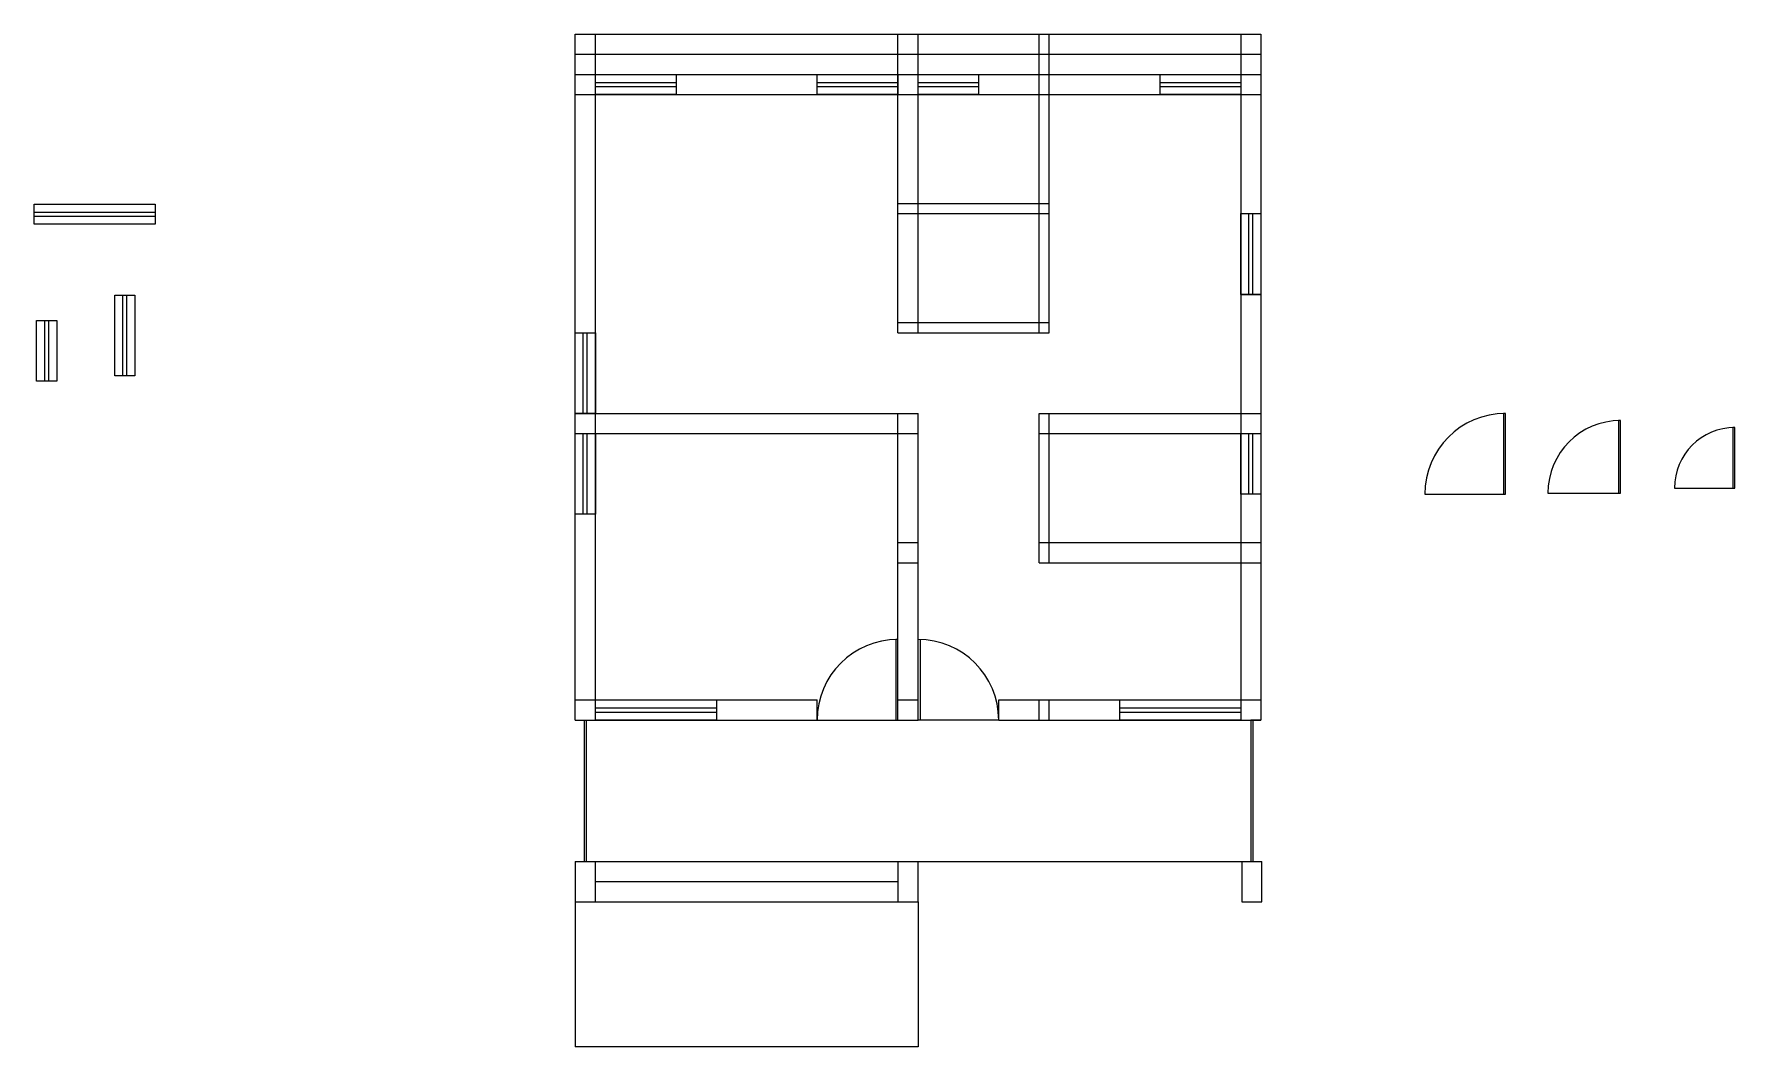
# Model space of a CAD drawing. Header units: feet. Extents: x 1675 to 2518, y 1138 to 1640.
import ezdxf

# ---------------------------------------------------------------- set-up
doc = ezdxf.new("R2010")
doc.units = ezdxf.units.FT
doc.header["$MEASUREMENT"] = 0
for name, color, linetype in [('Door', 210, 'Continuous'), ('Wall', 70, 'Continuous'), ('Window', 130, 'Continuous')]:
    doc.layers.add(name, color=color, linetype=linetype)

msp = doc.modelspace()

# ---------------------------------------------------------------- linework, layer by layer
at = {"layer": 'Door'}
for p, q in [((2404.35, 1452.34), (2403.35, 1452.34)), ((2403.35, 1452.34), (2403.35, 1412.34)), ((2404.35, 1412.34), (2404.35, 1452.34)), ((2461.43, 1448.88), (2460.43, 1448.88)), ((2460.43, 1448.88), (2460.43, 1412.88)), ((2461.43, 1412.88), (2461.43, 1448.88)), ((2518.19, 1445.43), (2517.19, 1445.43)), ((2517.19, 1445.43), (2517.19, 1415.43)), ((2518.19, 1415.43), (2518.19, 1445.43)), ((2364.35, 1412.34), (2404.35, 1412.34)), ((2425.43, 1412.88), (2461.43, 1412.88)), ((2488.19, 1415.43), (2518.19, 1415.43)), ((2103.1, 1340.42), (2102.1, 1340.42)), ((2102.1, 1340.42), (2102.1, 1300.42)), ((2103.1, 1300.42), (2103.1, 1340.42)), ((2113.1, 1300.42), (2113.1, 1340.42)), ((2114.1, 1340.42), (2114.1, 1300.42)), ((2063.1, 1300.42), (2103.1, 1300.42)), ((2153.1, 1300.42), (2113.1, 1300.42))]:
    msp.add_line(p, q, dxfattribs=at)
for centre, radius, start, end in [((2404.35, 1412.34), 40, 90, 180), ((2461.43, 1412.88), 36, 90, 180), ((2518.19, 1415.43), 30, 90, 180), ((2103.1, 1300.42), 40, 90, 180), ((2113.1, 1300.42), 40, 0, 90)]:
    msp.add_arc(centre, radius, start, end, dxfattribs=at)
at = {"layer": 'Wall'}
for p, q in [((1943.1, 1300.42), (1943.1, 1640.42)), ((1943.1, 1640.42), (2283.1, 1640.42)), ((1953.1, 1300.42), (1953.1, 1640.42)), ((2103.1, 1492.42), (2103.1, 1640.42)), ((2113.1, 1492.42), (2113.1, 1640.42)), ((2173.1, 1492.42), (2173.1, 1640.42)), ((2178.1, 1492.42), (2178.1, 1640.42)), ((2273.1, 1640.42), (2273.1, 1300.42)), ((2283.1, 1640.42), (2283.1, 1300.42)), ((1943.1, 1630.42), (2283.1, 1630.42)), ((1943.1, 1620.42), (2283.1, 1620.42)), ((1943.1, 1610.42), (2283.1, 1610.42)), ((2103.1, 1556.42), (2178.1, 1556.42)), ((2103.1, 1551.42), (2178.1, 1551.42)), ((2273.1, 1511.42), (2283.1, 1511.42)), ((2103.1, 1497.42), (2178.1, 1497.42)), ((1943.1, 1492.42), (1953.1, 1492.42)), ((2103.1, 1492.42), (2178.1, 1492.42)), ((1943.1, 1452.42), (2113.1, 1452.42)), ((2103.1, 1310.42), (2103.1, 1452.42)), ((2113.1, 1310.42), (2113.1, 1452.42)), ((2173.1, 1452.42), (2273.1, 1452.42)), ((2173.1, 1378.42), (2173.1, 1452.42)), ((2178.1, 1378.42), (2178.1, 1452.42)), ((2273.1, 1452.42), (2283.1, 1452.42)), ((1943.1, 1442.42), (2113.1, 1442.42)), ((2173.1, 1442.42), (2283.1, 1442.42)), ((2103.1, 1388.42), (2113.1, 1388.42)), ((2173.1, 1388.42), (2283.1, 1388.42)), ((2103.1, 1378.42), (2113.1, 1378.42)), ((2173.1, 1378.42), (2283.1, 1378.42)), ((1943.1, 1310.42), (2063.1, 1310.42)), ((2063.1, 1300.42), (2063.1, 1310.42)), ((2103.1, 1300.42), (2103.1, 1310.42)), ((2103.1, 1310.42), (2113.1, 1310.42)), ((2113.1, 1300.42), (2113.1, 1310.42)), ((2153.1, 1300.42), (2153.1, 1310.42)), ((2153.1, 1310.42), (2283.1, 1310.42)), ((2173.1, 1300.42), (2173.1, 1310.42)), ((2178.1, 1300.42), (2178.1, 1310.42)), ((1943.1, 1300.42), (2063.1, 1300.42)), ((1947.6, 1300.42), (1947.6, 1230.42)), ((1947.6, 1300.42), (1953.6, 1300.42)), ((1947.6, 1300.42), (1948.1, 1300.42)), ((1948.6, 1300.42), (1948.6, 1230.42)), ((2103.1, 1300.42), (2113.1, 1300.42)), ((2153.1, 1300.42), (2283.1, 1300.42)), ((2283.1, 1300.42), (2278.1, 1300.42)), ((2278.1, 1300.42), (2278.1, 1230.42)), ((2279.1, 1300.42), (2279.1, 1230.42)), ((1943.1, 1230.42), (1953.1, 1230.42)), ((1943.1, 1230.42), (1943.1, 1210.42)), ((1943.1, 1230.42), (1953.1, 1230.42)), ((1953.1, 1210.42), (1953.1, 1230.42)), ((1953.1, 1230.42), (2103.1, 1230.42)), ((2103.1, 1230.42), (2103.1, 1210.42)), ((2103.1, 1230.42), (2108.1, 1230.42)), ((2103.77, 1230.42), (2113.1, 1230.42)), ((2108.1, 1230.42), (2283.1, 1230.42)), ((2113.1, 1210.42), (2113.1, 1230.42)), ((2273.6, 1230.42), (2273.6, 1210.42)), ((2273.6, 1230.42), (2283.6, 1230.42)), ((2278.1, 1230.42), (2278.6, 1230.42)), ((2283.6, 1210.42), (2283.6, 1230.42)), ((1953.1, 1220.42), (2103.1, 1220.42)), ((1943.1, 1210.42), (1953.1, 1210.42)), ((1943.1, 1210.42), (1943.1, 1138.42)), ((1953.1, 1210.42), (2103.1, 1210.42)), ((2103.1, 1210.42), (2113.1, 1210.42)), ((2113.1, 1210.42), (2113.1, 1138.42)), ((2273.6, 1210.42), (2283.6, 1210.42)), ((2113.1, 1138.42), (1943.1, 1138.42))]:
    msp.add_line(p, q, dxfattribs=at)
at = {"layer": 'Window'}
for p, q in [((1953.1, 1620.42), (1993.1, 1620.42)), ((1953.1, 1610.42), (1953.1, 1620.42)), ((1993.1, 1620.42), (1993.1, 1610.42)), ((2063.1, 1620.42), (2103.1, 1620.42)), ((2063.1, 1610.42), (2063.1, 1620.42)), ((2103.1, 1620.42), (2103.1, 1610.42)), ((2113.1, 1620.42), (2143.1, 1620.42)), ((2113.1, 1610.42), (2113.1, 1620.42)), ((2143.1, 1620.42), (2143.1, 1610.42)), ((2233.1, 1620.42), (2273.1, 1620.42)), ((2233.1, 1610.42), (2233.1, 1620.42)), ((2273.1, 1620.42), (2273.1, 1610.42)), ((1953.1, 1616.42), (1993.1, 1616.42)), ((1953.1, 1614.42), (1993.1, 1614.42)), ((2063.1, 1616.42), (2103.1, 1616.42)), ((2063.1, 1614.42), (2103.1, 1614.42)), ((2113.1, 1616.42), (2143.1, 1616.42)), ((2113.1, 1614.42), (2143.1, 1614.42)), ((2233.1, 1616.42), (2273.1, 1616.42)), ((2233.1, 1614.42), (2273.1, 1614.42)), ((1993.1, 1610.42), (1953.1, 1610.42)), ((2103.1, 1610.42), (2063.1, 1610.42)), ((2143.1, 1610.42), (2113.1, 1610.42)), ((2273.1, 1610.42), (2233.1, 1610.42)), ((1674.76, 1556.19), (1734.76, 1556.19)), ((1674.76, 1546.19), (1674.76, 1556.19)), ((1674.76, 1552.19), (1734.76, 1552.19)), ((1734.76, 1556.19), (1734.76, 1546.19)), ((1674.76, 1550.19), (1734.76, 1550.19)), ((1734.76, 1546.19), (1674.76, 1546.19)), ((2273.1, 1511.42), (2273.1, 1551.42)), ((2273.1, 1551.42), (2283.1, 1551.42)), ((2277.1, 1511.42), (2277.1, 1551.42)), ((2279.1, 1511.42), (2279.1, 1551.42)), ((2283.1, 1551.42), (2283.1, 1511.42)), ((1714.76, 1471.06), (1714.76, 1511.06)), ((1714.76, 1511.06), (1724.76, 1511.06)), ((1718.76, 1471.06), (1718.76, 1511.06)), ((1720.76, 1471.06), (1720.76, 1511.06)), ((1724.76, 1511.06), (1724.76, 1471.06)), ((2283.1, 1511.42), (2273.1, 1511.42)), ((1676.05, 1468.47), (1676.05, 1498.47)), ((1676.05, 1498.47), (1686.05, 1498.47)), ((1680.05, 1468.47), (1680.05, 1498.47)), ((1682.05, 1468.47), (1682.05, 1498.47)), ((1686.05, 1498.47), (1686.05, 1468.47)), ((1943.1, 1452.42), (1943.1, 1492.42)), ((1943.1, 1492.42), (1953.1, 1492.42)), ((1947.1, 1452.42), (1947.1, 1492.42)), ((1949.1, 1452.42), (1949.1, 1492.42)), ((1953.1, 1492.42), (1953.1, 1452.42)), ((1686.05, 1468.47), (1676.05, 1468.47)), ((1724.76, 1471.06), (1714.76, 1471.06)), ((1953.1, 1452.42), (1943.1, 1452.42)), ((1943.1, 1402.42), (1943.1, 1442.42)), ((1943.1, 1442.42), (1953.1, 1442.42)), ((1947.1, 1402.42), (1947.1, 1442.42)), ((1949.1, 1402.42), (1949.1, 1442.42)), ((1953.1, 1442.42), (1953.1, 1402.42)), ((2273.1, 1412.42), (2273.1, 1442.42)), ((2273.1, 1442.42), (2283.1, 1442.42)), ((2277.1, 1412.42), (2277.1, 1442.42)), ((2279.1, 1412.42), (2279.1, 1442.42)), ((2283.1, 1442.42), (2283.1, 1412.42)), ((2283.1, 1412.42), (2273.1, 1412.42)), ((1953.1, 1402.42), (1943.1, 1402.42)), ((1953.1, 1310.42), (2013.1, 1310.42)), ((1953.1, 1300.42), (1953.1, 1310.42)), ((2013.1, 1310.42), (2013.1, 1300.42)), ((2213.1, 1310.42), (2273.1, 1310.42)), ((2213.1, 1300.42), (2213.1, 1310.42)), ((2273.1, 1310.42), (2273.1, 1300.42)), ((1953.1, 1306.42), (2013.1, 1306.42)), ((1953.1, 1304.42), (2013.1, 1304.42)), ((2013.1, 1300.42), (1953.1, 1300.42)), ((2213.1, 1306.42), (2273.1, 1306.42)), ((2213.1, 1304.42), (2273.1, 1304.42)), ((2273.1, 1300.42), (2213.1, 1300.42))]:
    msp.add_line(p, q, dxfattribs=at)

doc.saveas('drawing.dxf')
